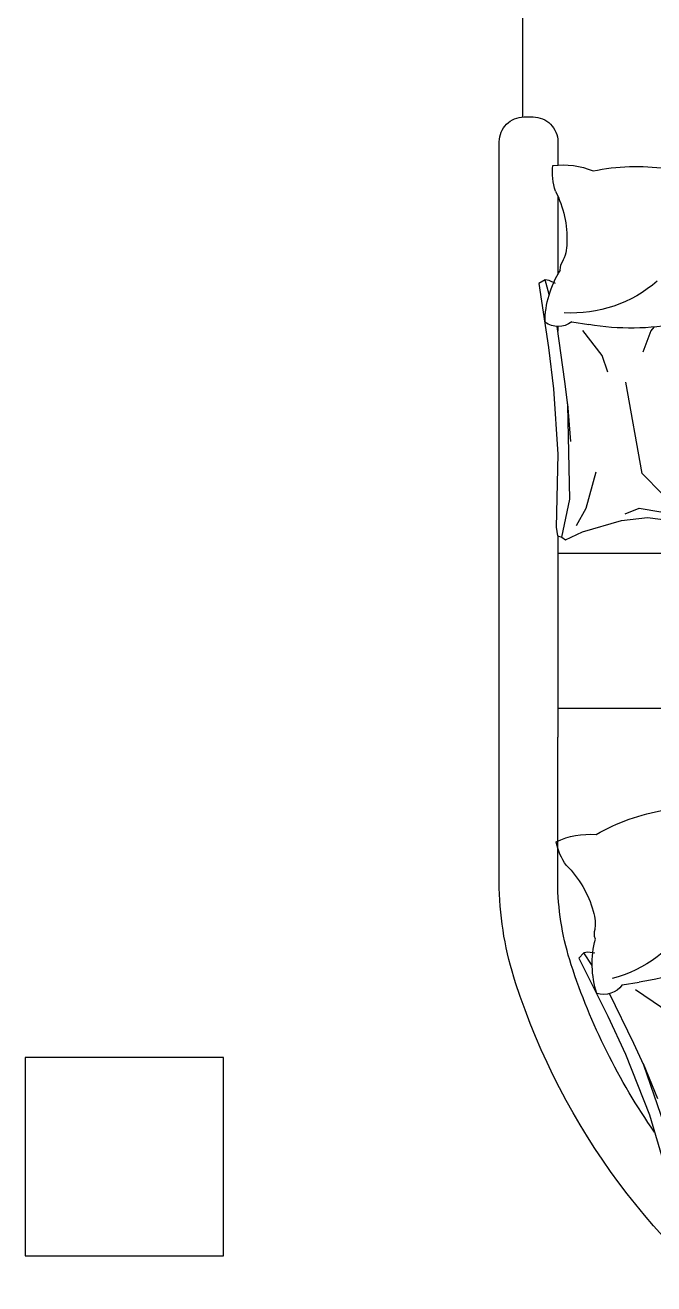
# Model space of a CAD drawing. Header units: millimetres. Extents: x 694231 to 734331, y 4486031 to 4541543.
# Drawn here: x 726378.3 to 726505, y 4491624.8 to 4491878.5 of the extents above; entities that cross this region are included whole.
import ezdxf

# ---------------------------------------------------------------- set-up
doc = ezdxf.new("R2010")
doc.units = ezdxf.units.MM
doc.layers.add('_P3_S_Duvar_Ç', color=7, linetype='Continuous', lineweight=30)
doc.layers.add('A-BA', color=1, linetype='Continuous')
doc.layers.add('A-TEFRIS', color=251, linetype='Continuous')

# ---------------------------------------------------------------- blocks, each defined once
blk = doc.blocks.new('derr')
at = {"layer": 'A-TEFRIS'}
for p, q in [((729083.23, 4490606.98, 3.82), (729083.76, 4490603.52, 3.82)), ((729216.86, 4490596.83, 3.82), (729216.3, 4490593.38, 3.82))]:
    blk.add_line(p, q, dxfattribs=at)
for points in [[(729041.9, 4490616.82), (728880.57, 4490616.82, 0.414214), (728875.57, 4490611.82), (728875.57, 4490546.86, 0.414214), (728880.57, 4490541.86), (729182.11, 4490541.86, -0.404724), (729232.46, 4490484.07), (729232.46, 4490430.02, 0.414214), (729237.46, 4490425.02), (729308.18, 4490425.02, 0.414214), (729313.18, 4490430.02), (729313.18, 4490481.06, 0.332656), (729216.44, 4490618.3, 0.072261), (729197.34, 4490621.58), (729046.9, 4490621.58, 0.414214), (729041.9, 4490616.58), (729041.9, 4490614.78, 0.414214), (729046.9, 4490609.78), (729051.59, 4490609.78)], [(729246.55, 4490590.27, 0.073864), (729212.79, 4490607.08, 0.071602), (729197.18, 4490609.78), (729166.9, 4490609.78)]]:
    blk.add_lwpolyline(points, format="xyb", dxfattribs=at)
for points in [[(729077.69, 4490611.51), (729074.71, 4490612.34), (729075.47, 4490613.59), (729088.38, 4490611.67), (729096.74, 4490610.62), (729109.89, 4490609.76), (729124.59, 4490610.12), (729126.36, 4490609.87), (729126.63, 4490608.94)], [(729075.47, 4490610.25), (729074.85, 4490611.54), (729074.71, 4490612.34)], [(729057.85, 4490609.78), (729073.65, 4490609.78)], [(729126.63, 4490608.94), (729118.96, 4490607.37), (729099.97, 4490607.73), (729095.24, 4490608.35), (729084.15, 4490609.91)], [(729084.15, 4490609.78), (729085.06, 4490609.78)], [(729126.63, 4490608.94), (729127.12, 4490608.2), (729125.53, 4490604.82), (729123.22, 4490596.95), (729122.64, 4490591.7), (729123.78, 4490582.74), (729123.35, 4490581.54), (729121.37, 4490580.9), (729117.97, 4490580.98), (729109.83, 4490582.13), (729097.08, 4490583.63), (729090.79, 4490583.8), (729085.81, 4490583.59), (729084.16, 4490583.6)], [(729109.46, 4490609.78), (729111.02, 4490609.78)], [(729126.39, 4490609.78), (729166.9, 4490609.78)], [(729129.9, 4490541.86), (729129.9, 4490553.31), (729129.9, 4490609.78)], [(729161.16, 4490541.86), (729161.16, 4490553.31), (729161.16, 4490609.78)], [(729107.31, 4490607.17), (729099.74, 4490607.76)], [(729124.28, 4490605.99), (729120.76, 4490604.08), (729113.45, 4490602.02)], [(729093.34, 4490599.72), (729089.98, 4490600.82), (729084.97, 4490604.72)], [(729210.47, 4490602.33), (729210.28, 4490603.75), (729210.4, 4490604.55)], [(729212.98, 4490602.85), (729210.4, 4490604.55), (729211.5, 4490605.51), (729223.2, 4490599.72), (729230.83, 4490596.15), (729243.09, 4490591.29), (729257.19, 4490587.13), (729258.8, 4490586.35), (729258.76, 4490585.38)], [(729258.76, 4490585.38), (729250.99, 4490586.24), (729233.02, 4490592.41), (729228.71, 4490594.45), (729218.63, 4490599.34)], [(729117.96, 4490588.66), (729113.78, 4490592.81), (729095.39, 4490596.08)], [(729121.91, 4490596.21), (729120.78, 4490593.39), (729122.17, 4490585.02)], [(729224.25, 4490586.82), (729221.39, 4490588.9), (729217.83, 4490594.15)], [(729084.26, 4490590.41), (729085.04, 4490591.03), (729089.3, 4490592.63)], [(729239.83, 4490589.63), (729232.81, 4490592.51)]]:
    blk.add_lwpolyline(points, dxfattribs=at)
for centre, radius, start, end in [((729083.43, 4490592.52, 3.82), 19.84, 90.3972, 122.4012), ((729079.64, 4490609.71, 3.82), 4.51, 322.7878, 36.0358), ((729067.68, 4490608.82, 3.82), 16.11, 173.067, 202.4253), ((729053.17, 4490599.24, 3.82), 11.62, 71.3714, 97.3412), ((729066.49, 4490629.02, 3.82), 21.09, 242.8894, 272.2123), ((729067.31, 4490616.25, 3.82), 8.3, 269.9868, 297.8537), ((729072.61, 4490606.31, 3.82), 2.97, 86.4616, 126.1074), ((729054.94, 4490607.03, 3.82), 26.49, 319.2077, 3.1631), ((729202.62, 4490603.36, 3.82), 16.11, 155.1957, 184.554), ((729185.87, 4490598.69, 3.82), 11.62, 53.5001, 79.4699), ((729207.69, 4490622.95, 3.82), 21.09, 225.0181, 254.341), ((729033.57, 4490595.06, 3.82), 50.9, 348.9192, 9.5695), ((729094.82, 4490593.98, 3.82), 42.93, 168.3208, 188.0316), ((729223.9, 4490580.91, 3.82), 42.93, 150.4495, 170.1603), ((729204.55, 4490610.54, 3.82), 8.3, 252.1156, 279.9824), ((729206.55, 4490599.45, 3.82), 2.97, 68.5903, 108.2361), ((729212.61, 4490583.01, 3.82), 19.84, 72.5259, 104.53), ((729214.28, 4490600.53, 3.82), 4.51, 304.9166, 18.1646), ((729189.95, 4490605.56, 3.82), 26.49, 301.3364, 345.2919), ((729165.94, 4490600.73, 3.82), 50.9, 331.0479, 351.6983)]:
    blk.add_arc(centre, radius, start, end, dxfattribs=at)

msp = doc.modelspace()

# ---------------------------------------------------------------- linework, layer by layer
at = {"layer": 'A-BA', "ltscale": 10}
msp.add_lwpolyline([(726378.3, 4491630.38), (726418.3, 4491630.38), (726418.3, 4491670.38), (726378.3, 4491670.38)], close=True, dxfattribs=at)

# ---------------------------------------------------------------- block references
at = {"layer": '_P3_S_Duvar_Ç', "color": 240, "lineweight": 30, "true_color": 0xed1f24, "xscale": -1, "rotation": 90}
msp.add_blockref('derr', (5217095.44, 5220901.88), dxfattribs=at)

doc.saveas('drawing.dxf')
